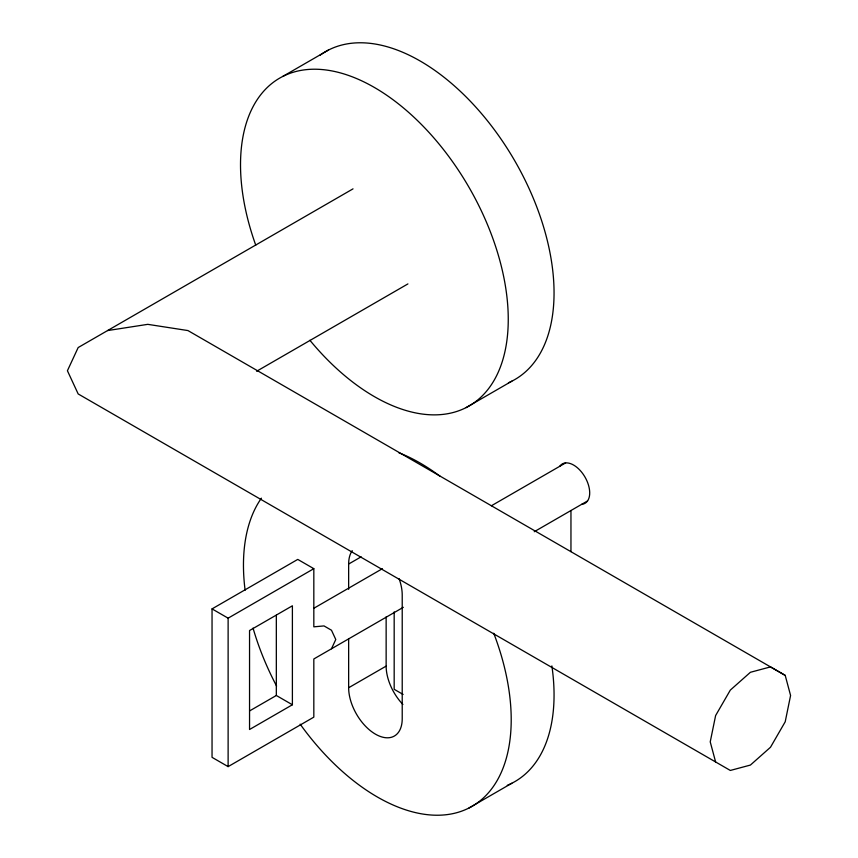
<?xml version="1.0" encoding="UTF-8"?>
<svg xmlns="http://www.w3.org/2000/svg" width="858" height="858" viewBox="0 0 858 858"><rect width="100%" height="100%" fill="white"/><g stroke="black" fill="none" stroke-linecap="round" stroke-linejoin="round"><path stroke-width="1.29" d="M331.478 648.787L335.778 639.51L331.478 630.233L324.013 625.922L313.824 626.833L313.824 568.682L297.758 559.405L212.044 608.89L212.044 757.335L228.121 766.623L313.824 717.138L313.824 658.976L403.314 607.314M282.743 76.448L328.55 50M353.024 188.857L78.175 347.544L67.417 370.742L78.175 393.94L730.319 770.452L750.407 765.068L770.495 747.254L785.209 721.782L790.583 695.484L785.209 675.385L770.495 666.902L750.407 672.286L730.319 690.1L715.615 715.561L710.231 741.87L715.615 761.958M256.617 371.267L407.915 283.912M466.023 407.636L511.829 381.188M212.044 608.89L228.121 618.168L313.824 568.682M348.648 589.317L348.648 564.038L361.143 556.821M313.985 608.183L382.4 568.693M491.355 505.791L565.604 462.923M534.255 531.713L587.548 500.943M249.689 710.864L276.33 695.484L292.396 704.761L292.396 605.791L249.549 630.533L249.549 729.504L292.396 704.761M399.077 578.646A37.881 21.868 60 0 1 402.22 594.969L402.22 718.682A37.881 21.868 60 0 1 375.429 734.148A37.881 21.868 60 0 1 348.648 687.751L386.143 666.108L386.143 616.881M468.972 808L511.829 783.257M107.593 330.566L147.769 324.345L187.945 330.566L785.209 675.385M403.11 694.454L394.176 689.296L394.176 611.904M570.956 510.521L570.956 551.619M348.648 638.534L348.648 687.751M276.33 615.24L276.33 695.484M228.121 618.168L228.121 766.623M559.716 466.312A22.726 13.117 60 0 1 584.995 477.069A22.726 13.117 60 0 1 581.67 504.343M551.876 665.915A189.328 109.309 60 0 1 507.282 785.338M398.659 452.659A189.328 109.309 60 0 1 440.09 476.287M493.736 633.247A189.328 109.309 60 0 1 467.256 808.837A189.328 109.309 60 0 1 300.161 724.163M276.598 686.068A189.328 109.309 60 0 1 253.046 628.088M245.109 590.25A189.328 109.309 60 0 1 261.4 498.176M348.648 564.038A37.881 21.868 60 0 1 352.23 550.654M402.895 704.45A37.881 21.868 60 0 1 386.143 666.108M320.023 55.212A189.328 109.309 60 0 1 515.111 161.411A189.328 109.309 60 0 1 508.429 382.786M255.748 245.163A189.328 109.309 60 0 1 353.904 77.456A189.328 109.309 60 0 1 506.22 345.002A189.328 109.309 60 0 1 309.888 340.272"/></g></svg>
